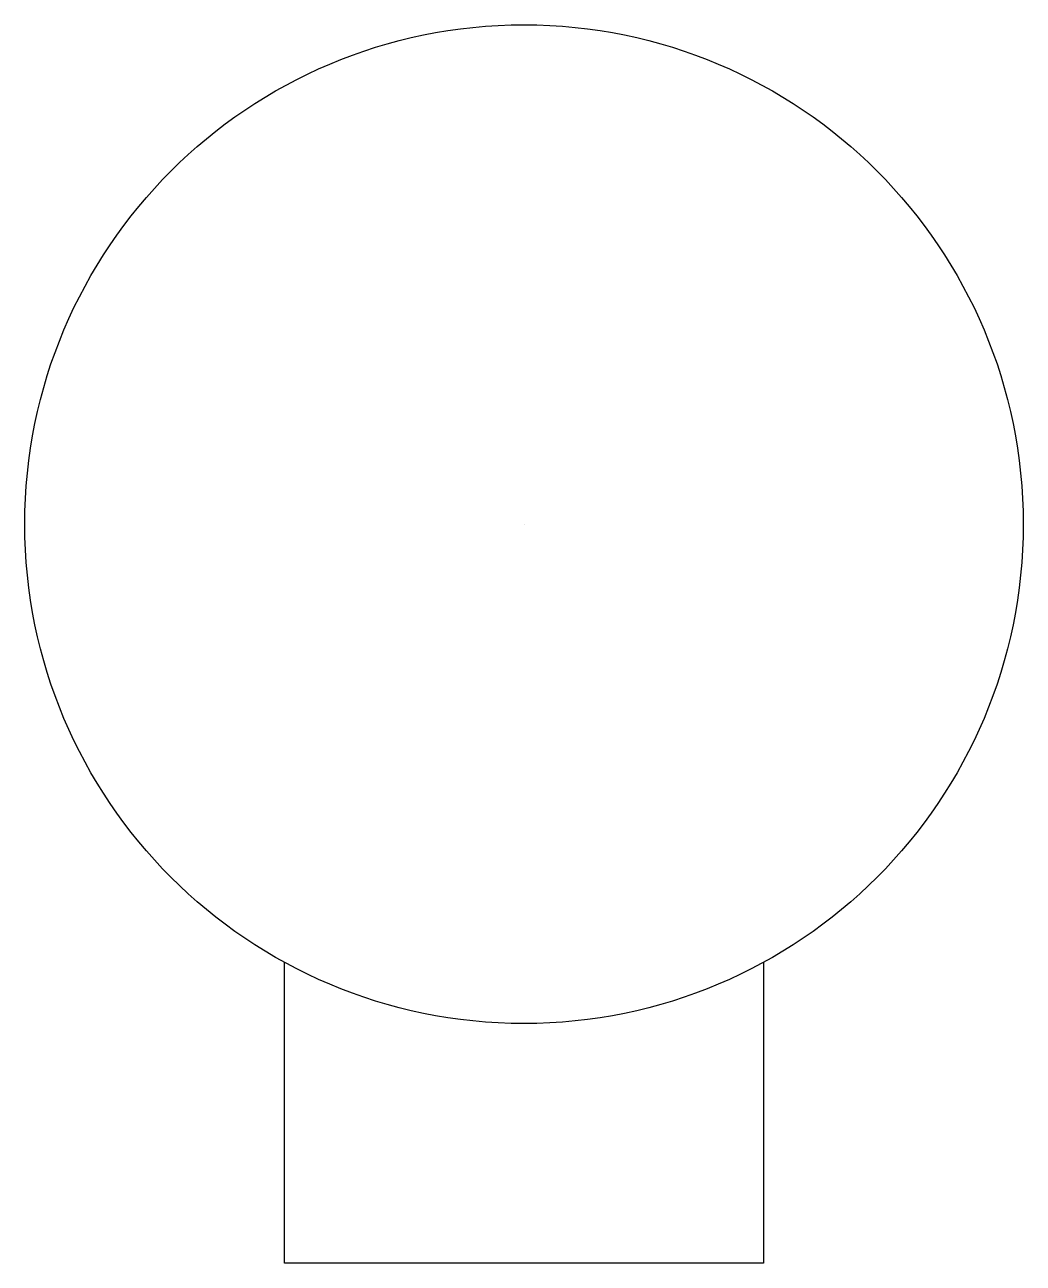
# Model space of a CAD drawing. Header units: inches. Extents: x -0.125 to 0.125, y -0.185 to 0.125.
import ezdxf

# ---------------------------------------------------------------- set-up
doc = ezdxf.new("R2010")
doc.units = ezdxf.units.IN
doc.header["$MEASUREMENT"] = 0

msp = doc.modelspace()

# ---------------------------------------------------------------- linework, layer by layer
at = {"extrusion": (0, -1, 0)}
msp.add_line((0, 0), (0, 0, -1), dxfattribs=at)
for p, q in [((-0.06, -0.185), (-0.06, -0.10966)), ((0.06, -0.10966), (0.06, -0.185)), ((0.06, -0.185), (-0.06, -0.185))]:
    msp.add_line(p, q)
msp.add_circle((0, 0), 0.125)

doc.saveas('drawing.dxf')
